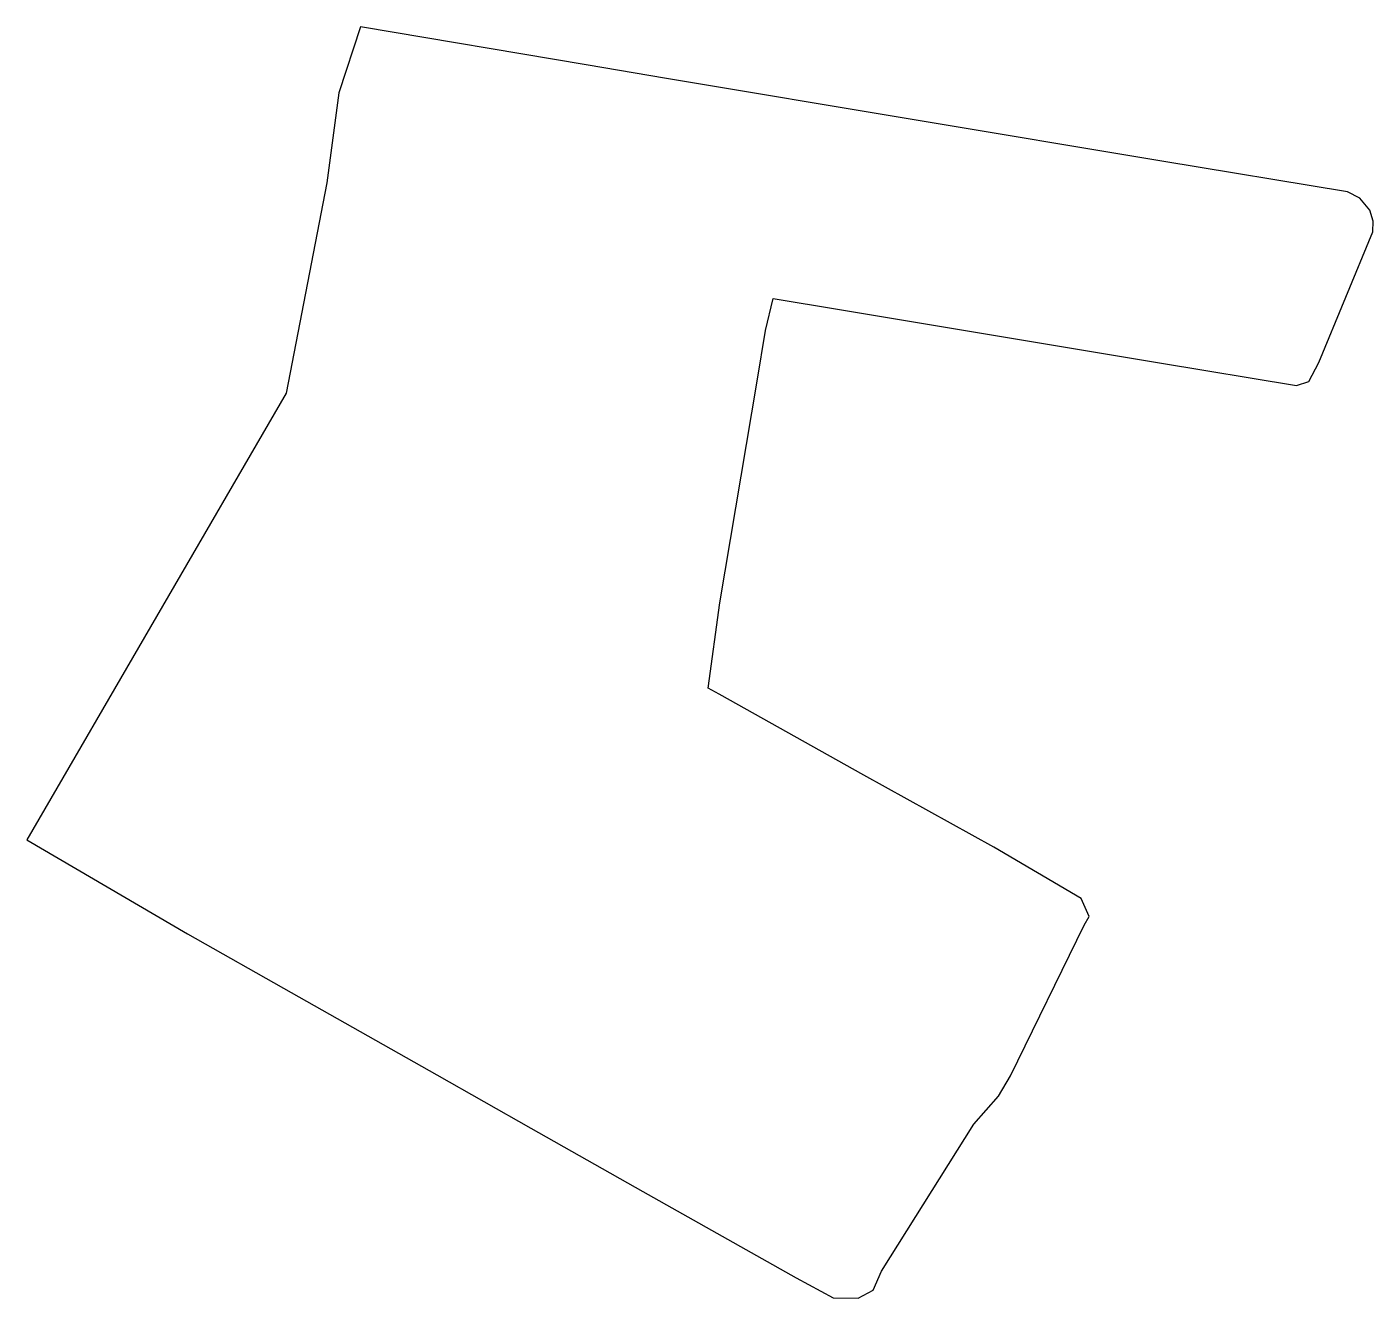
# Model space of a CAD drawing. Extents: x 767733 to 768972, y 2957519 to 2958689.
import ezdxf

# ---------------------------------------------------------------- set-up
doc = ezdxf.new("R2010")
doc.units = 0
doc.layers.add('VOLPE', color=1, linetype='CONTINUOUS')

msp = doc.modelspace()

# ---------------------------------------------------------------- linework, layer by layer
at = {"layer": 'VOLPE'}
msp.add_lwpolyline([(767732.7, 2957940.7), (767880.5, 2957854.1), (767975.9, 2957800.1), (768110, 2957724.4), (768196.5, 2957675.2), (768299.7, 2957616.9), (768440.9, 2957537.3), (768474.9, 2957518.8), (768498, 2957518.7), (768511.8, 2957526.1), (768519.4, 2957543.4), (768604.3, 2957678.8), (768627, 2957704.6), (768638.1, 2957723.4), (768705.9, 2957862.1), (768710.4, 2957869.9), (768703.2, 2957886.5), (768622.8, 2957933.8), (768503.2, 2958000.3), (768369.8, 2958074.8), (768359.8, 2958080.4), (768370.5, 2958158.7), (768405, 2958362.9), (768412.6, 2958409.6), (768419.6, 2958439.1), (768480.8, 2958428.9), (768775.2, 2958379.7), (768901.3, 2958358.8), (768912.7, 2958362.5), (768922, 2958380), (768971.5, 2958500.3), (768971.9, 2958510.2), (768968.8, 2958520.4), (768959.8, 2958531.5), (768948.2, 2958537.2), (768777.4, 2958565.5), (768321.6, 2958641.7), (768247.4, 2958654.2), (768039.9, 2958689.1), (768039.9, 2958689.1), (768039.9, 2958689.1), (768039.9, 2958689.1), (768019.9, 2958628.5), (768008.8, 2958545.6), (767971.4, 2958351.9), (767732.7, 2957940.7)], dxfattribs=at)

doc.saveas('drawing.dxf')
